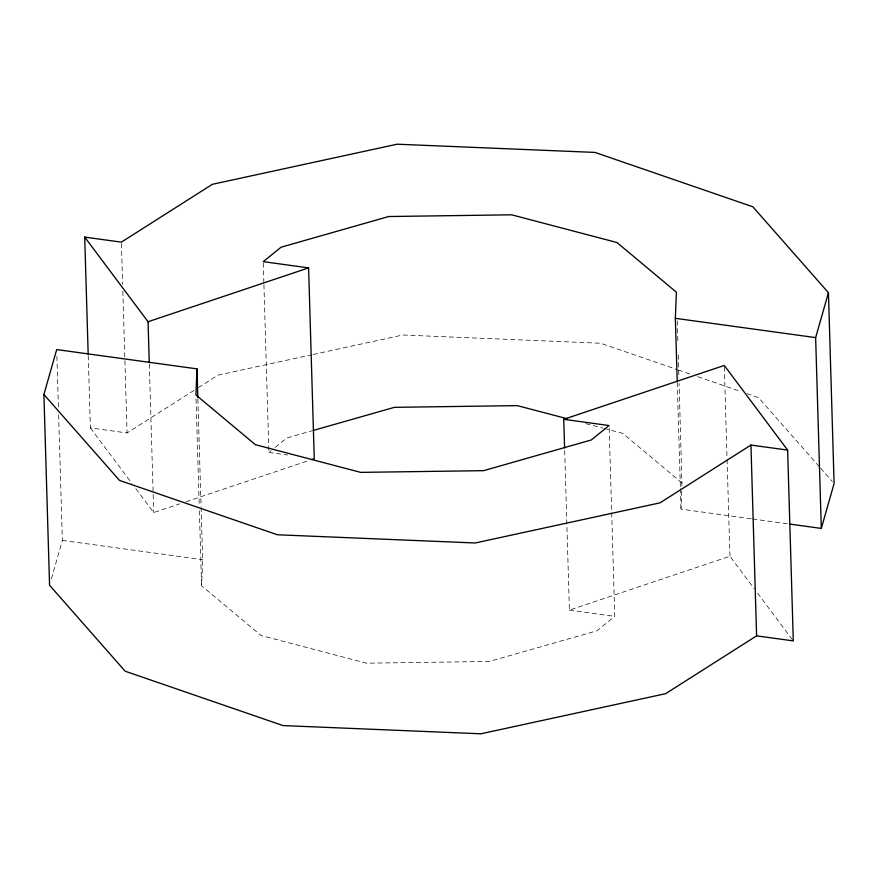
<?xml version="1.0" encoding="UTF-8"?>
<svg xmlns="http://www.w3.org/2000/svg" width="878" height="878" viewBox="0 0 878 878"><rect width="100%" height="100%" fill="white"/><g stroke="black" fill="none" stroke-linecap="round" stroke-linejoin="round"><path stroke-width="0.66" stroke-dasharray="4.39 3.29" d="M609.178 428.266L614.765 616.356L596.919 630.799L489.265 661.474L366.324 663.186L261.029 635.474L201.6 585.78L202.653 559.681L201.117 507.89M751.162 518.777L681.01 509.13L681.745 490.857M681.954 485.644L679.111 383.532M51.396 578.876L62.36 540.387L58.596 413.637M263.927 284.823L268.898 452.455L270.995 450.754M275.198 447.352L286.744 438.012L311.69 430.9M88.228 355.667L90.368 427.904L127.058 432.953L193.829 390.501M198.428 387.571L218.007 375.136L311.734 354.778M135.849 488.673L153.716 512.554L179.606 503.862M186.081 501.689L307.783 460.862M564.675 450.655L569.405 610.111L729.947 556.257L754.312 588.809M313.073 354.492L402.793 335.012L600.629 343.232L676.971 369.517M268.898 452.455L287.578 455.024M752.512 518.964L787.577 523.782M62.36 540.387L202.653 559.681M569.405 610.111L614.765 616.356M585.78 423.635L602.89 428.135M604.207 428.475L622.634 433.326L682.063 483.032M678.266 369.967L691.205 374.423M697.681 376.651L740.384 391.358M746.849 393.585L758.493 397.591L819.701 467.151M820.601 468.172L832.3 481.473M757.56 593.155L793.295 640.896M90.368 427.904L131.788 483.251M724.317 366.806L727.028 458.129M727.072 459.49L729.947 556.257M677.245 320.843L677.893 342.65M678.266 354.921L678.946 378.089M677.245 382.38L680.362 487.323M680.406 488.684L681.01 509.13M263.279 263.016L263.883 283.451M197.879 398.853L201.073 506.529M196.057 399.062L199.218 505.366M199.372 510.82L201.6 585.78M149.304 363.997L153.716 512.554M121.427 243.502L122.646 284.395M122.843 291.211L124.874 359.354M124.906 360.715L127.058 432.953M56.894 356.391L58.431 408.182"/><path stroke-width="1.32" d="M563.742 419.311L724.284 365.446L787.632 450.096L793.295 640.896L756.606 635.859L665.656 693.675L480.87 733.799L283.034 725.579L125.17 671.22L49.563 585.286L43.9 394.485L56.697 349.576L196.99 368.87L195.937 394.968L255.366 444.674L360.671 472.375L483.602 470.663L591.256 439.988L609.102 425.545L563.742 419.311L564.598 447.923M677.212 381.019L675.347 318.319L676.4 292.22L616.971 242.526L511.676 214.814L388.734 216.526L281.081 247.201L263.235 261.644L308.595 267.889L314.258 458.689L311.668 459.567M790.277 524.155L821.303 528.424L815.64 337.613L828.437 292.714L752.83 206.78L594.966 152.421L397.13 144.201L212.344 184.325L121.394 242.141L84.705 237.104L88.184 354.306M821.303 528.424L834.1 483.515L828.437 292.714M787.632 450.096L750.942 445.047L659.993 502.864L475.207 542.988L277.371 534.768L119.507 480.409L43.9 394.485M84.705 237.104L148.053 321.743L308.595 267.889M312.996 430.527L394.398 407.337L517.329 405.625L567.353 418.784M675.347 318.319L815.64 337.613M750.942 445.047L756.606 635.859M196.99 368.87L197.835 397.493M148.053 321.743L149.271 362.636"/></g></svg>
